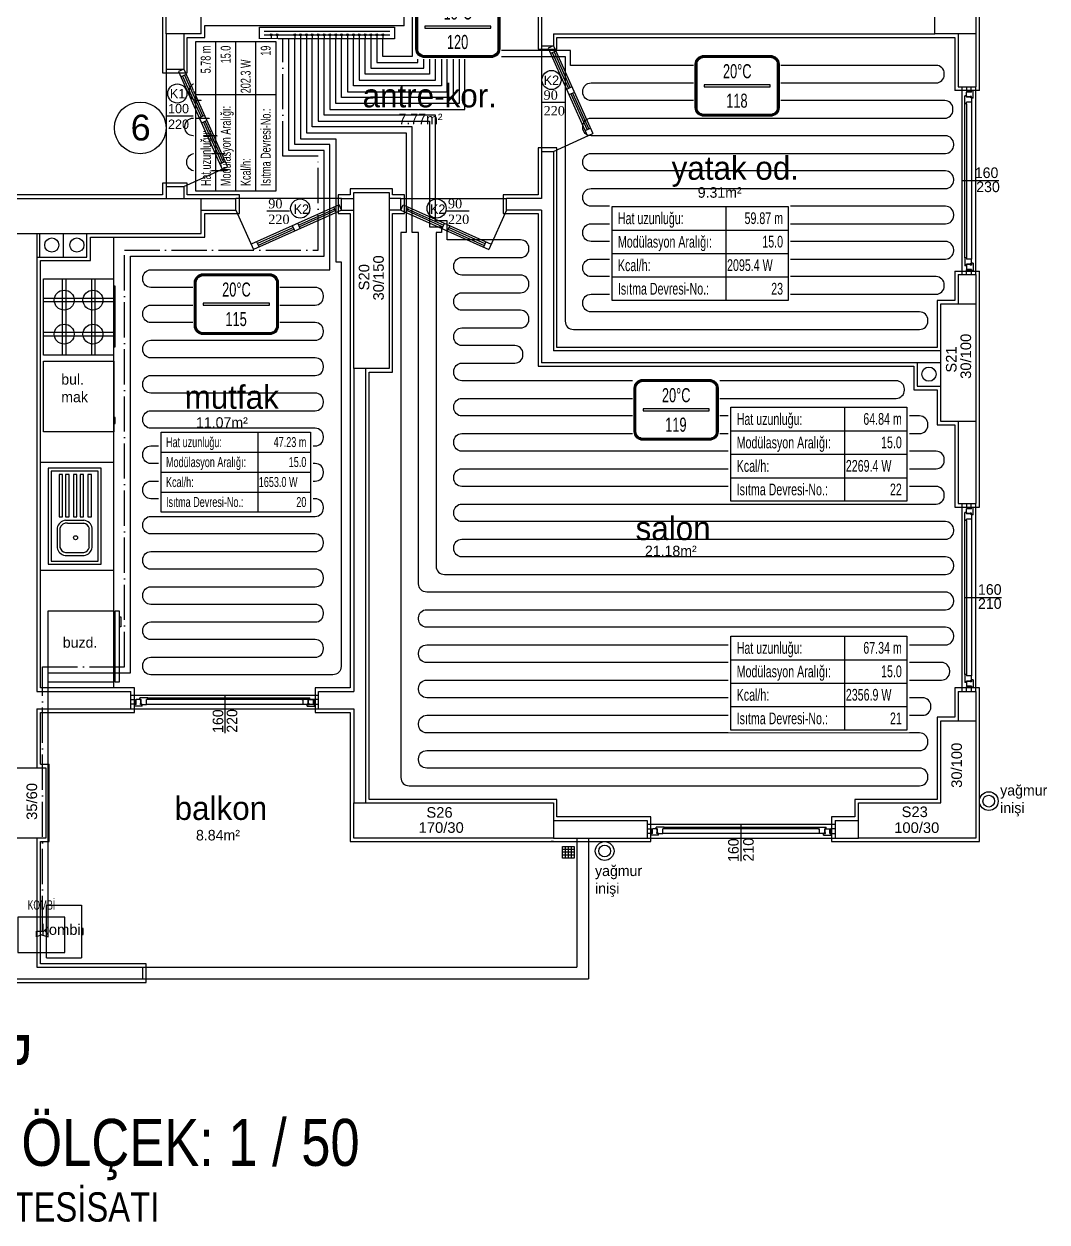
# Model space of a CAD drawing. Header units: centimetres. Extents: x 252602 to 265542, y -444050 to -441150.
# Drawn here: x 255598 to 256470, y -443878 to -442857 of the extents above; entities that cross this region are included whole.
import ezdxf
from ezdxf.enums import TextEntityAlignment as Align

# ---------------------------------------------------------------- set-up
doc = ezdxf.new("R2010")
doc.units = ezdxf.units.CM
doc.linetypes.add('ROTAS_ISITMA_DONUS', pattern=[40, 30, -5, 0, -5])
for name, color, linetype in [('ROTAS-ISITMA-CIHAZ', 2, 'Continuous'), ('ROTAS-ISITMA-DONUS-BORU', 30, 'ROTAS_ISITMA_DONUS'), ('ROTAS-ISITMA-ETIKET', 2, 'Continuous'), ('ROTAS-ISITMA-GIDIS-BORU', 10, 'Continuous'), ('ROTAS-ISITMA-KOLLEKTOR', 1, 'Continuous'), ('ROTAS-ISITMA-MAHAL-ETIKET', 2, 'Continuous'), ('ROTAS-MIMARI', 8, 'Continuous'), ('ROTAS-MIMARI-YAZI', 8, 'Continuous'), ('ROTAS-PAFTA-BASLIK', 7, 'Continuous')]:
    doc.layers.add(name, color=color, linetype=linetype)
doc.layers.add('ROTAS-ISITMA-PEX', color=1, linetype='Continuous', lineweight=30)
doc.styles.add('arial_1_18', font='arial.ttf', dxfattribs={"height": 0.2})
doc.styles.add('ROTAS-YAZI', font='arial.ttf')

# ---------------------------------------------------------------- blocks, each defined once
blk = doc.blocks.new('ROTAS-YI-MAHAL')
at = {"color": 2, "extrusion": (0, 0, -1)}
for points in [[(35.7, -18.4), (35.7, 18.4, 0.414214), (28.2, 25.9), (-28.2, 25.9, 0.414214), (-35.7, 18.4), (-35.7, -18.4, 0.414214), (-28.2, -25.9), (28.2, -25.9, 0.414214)], [(34.2, -18.4), (34.2, 18.4, 0.414214), (28.2, 24.4), (-28.2, 24.4, 0.414214), (-34.2, 18.4), (-34.2, -18.4, 0.414214), (-28.2, -24.4), (28.2, -24.4, 0.414214)]]:
    blk.add_lwpolyline(points, format="xyb", close=True, dxfattribs=at)
at = {"color": 4, "extrusion": (0, 0, -1)}
for points in [[(35.2, -18.4), (35.2, 18.4, 0.414214), (28.2, 25.4), (-28.2, 25.4, 0.414214), (-35.2, 18.4), (-35.2, -18.4, 0.414214), (-28.2, -25.4), (28.2, -25.4, 0.414214)], [(34.7, -18.4), (34.7, 18.4, 0.414214), (28.2, 24.9), (-28.2, 24.9, 0.414214), (-34.7, 18.4), (-34.7, -18.4, 0.414214), (-28.2, -24.9), (28.2, -24.9, 0.414214)]]:
    blk.add_lwpolyline(points, format="xyb", close=True, dxfattribs=at)
at = {"color": 2, "extrusion": (0, 0, -1)}
blk.add_lwpolyline([(28.2, -0.8), (-28.2, -0.8), (-28.2, 0.8), (28.2, 0.8)], close=True, dxfattribs=at)
at = {"color": 4, "style": 'ROTAS-YAZI', "width": 0.65}
blk.add_attdef('DERECE', (-12.1, 6.5), '', height=12, dxfattribs=at)
at = {"color": 2, "style": 'ROTAS-YAZI', "width": 0.65, "flags": 1}
for tag in ['ALAN', 'MAHAL']:
    blk.add_attdef(tag, (0, 0), '', height=5, dxfattribs=at)
at = {"color": 1, "style": 'ROTAS-YAZI', "width": 0.65}
blk.add_attdef('NO', (-9.3, -18.6), '', height=12, dxfattribs=at)
blk = doc.blocks.new('ROTAS-YI-ETIKET')
at = {"color": 2}
for p, q in [((96.9, 0), (96.9, -80)), ((0, -20), (150, -20)), ((0, -40), (150, -40)), ((0, -60), (150, -60))]:
    blk.add_line(p, q, dxfattribs=at)
at = {"color": 2, "extrusion": (0, 0, -1)}
blk.add_lwpolyline([(-150, 0), (-150, -80), (0, -80), (0, 0)], close=True, dxfattribs=at)
at = {"color": 2, "style": 'ROTAS-YAZI', "width": 0.65}
for s, p in [('Hat uzunluğu:', (5, -10)), ('Modülasyon Aralığı:', (5, -30)), ('Kcal/h:', (5, -50)), ('Isıtma Devresi-No.:', (5, -70))]:
    blk.add_text(s, height=10, dxfattribs=at).set_placement(p, align=Align.MIDDLE_LEFT)
at = {"color": 2, "style": 'ROTAS-YAZI', "width": 0.65, "flags": 1}
for tag in ['ALAN', 'NO', 'DERECE', 'BORU', 'MAHAL']:
    blk.add_attdef(tag, (0, 0), '', height=5, dxfattribs=at)
at = {"color": 2, "style": 'ROTAS-YAZI', "width": 0.65}
for tag, p in [('UZ', (145.7, -14.9)), ('AR', (145.7, -34.9)), ('NO1', (145.7, -75))]:
    blk.add_attdef(tag, text='', height=10, dxfattribs=at).set_placement(p, align=Align.RIGHT)
blk.add_attdef('YER', (98, -54.9), '', height=10, dxfattribs=at)

msp = doc.modelspace()

# ---------------------------------------------------------------- linework, layer by layer
at = {"layer": 'ROTAS-ISITMA-CIHAZ'}
msp.add_lwpolyline([(255593.2, -443648.2), (255633.2, -443648.2), (255633.2, -443618.2), (255593.2, -443618.2)], close=True, dxfattribs=at)
at = {"layer": 'ROTAS-ISITMA-DONUS-BORU'}
msp.add_lwpolyline([(255613.2, -443633.2), (255609, -443635), (255609, -443630), (255614, -443630), (255614, -443405), (255684, -443405), (255684, -443050), (255849, -443050), (255849, -442970), (255819, -442970), (255819, -442870)], dxfattribs=at)
at = {"layer": 'ROTAS-ISITMA-GIDIS-BORU'}
msp.add_lwpolyline([(255613.2, -443633.2), (255619, -443635), (255619, -443410), (255689, -443410), (255689, -443055), (255854, -443055), (255854, -442965), (255824, -442965), (255824, -442870)], dxfattribs=at)
at = {"layer": 'ROTAS-ISITMA-KOLLEKTOR'}
for p, q in [((255803, -442863.5), (255910, -442863.5)), ((255803, -442866.5), (255910, -442866.5)), ((255809, -442866.5), (255809, -442870)), ((255814, -442866.5), (255814, -442870)), ((255829, -442866.5), (255829, -442870)), ((255834, -442866.5), (255834, -442870)), ((255839, -442866.5), (255839, -442870)), ((255844, -442866.5), (255844, -442870)), ((255849, -442866.5), (255849, -442870)), ((255854, -442866.5), (255854, -442870)), ((255859, -442866.5), (255859, -442870)), ((255864, -442866.5), (255864, -442870)), ((255869, -442866.5), (255869, -442870)), ((255874, -442866.5), (255874, -442870)), ((255879, -442866.5), (255879, -442870)), ((255884, -442866.5), (255884, -442870)), ((255889, -442866.5), (255889, -442870)), ((255894, -442866.5), (255894, -442870)), ((255899, -442866.5), (255899, -442870)), ((255904, -442866.5), (255904, -442870))]:
    msp.add_line(p, q, dxfattribs=at)
msp.add_lwpolyline([(255799, -442860), (255914, -442860), (255914, -442870), (255799, -442870)], close=True, dxfattribs=at)
for centre in [(255809, -442866.5), (255814, -442866.5), (255829, -442866.5), (255834, -442866.5), (255839, -442866.5), (255844, -442866.5), (255849, -442866.5), (255854, -442866.5), (255859, -442866.5), (255864, -442866.5), (255869, -442866.5), (255874, -442866.5), (255879, -442866.5), (255884, -442866.5), (255889, -442866.5), (255894, -442866.5), (255899, -442866.5), (255904, -442866.5)]:
    msp.add_circle(centre, 0.8, dxfattribs=at)
at = {"layer": 'ROTAS-ISITMA-PEX'}
for points in [[(255944, -442600), (255944, -442900), (255889, -442900), (255889, -442870)], [(255894, -442870), (255894, -442895), (255939, -442895), (255939, -442595)], [(255954, -442610), (255954, -442910), (255879, -442910), (255879, -442870)], [(255884, -442870), (255884, -442905), (255949, -442905), (255949, -442605)], [(255899, -442870), (255899, -442890), (255934, -442890), (255934, -442700)], [(255929, -442705), (255929, -442885), (255904, -442885), (255904, -442870)], [(255964, -442835), (255964, -442920), (255869, -442920), (255869, -442870)], [(255874, -442870), (255874, -442915), (255959, -442915), (255959, -442830)]]:
    msp.add_lwpolyline(points, dxfattribs=at)
for points in [[(255834, -442870), (255834, -442955), (255864, -442955), (255864, -443060), (255868.5, -443060), (255868.5, -443066.7), (255868.5, -443404.7, -0.414214), (255861.5, -443411.7), (255706.5, -443411.7, -0.414214), (255699.5, -443404.7), (255699.5, -443403.7, -0.414214), (255706.5, -443396.7), (255846.5, -443396.7, 0.414214), (255853.5, -443389.7), (255853.5, -443388.7, 0.414214), (255846.5, -443381.7), (255706.5, -443381.7, -0.414214), (255699.5, -443374.7), (255699.5, -443373.7, -0.414214), (255706.5, -443366.7), (255846.5, -443366.7, 0.414214), (255853.5, -443359.7), (255853.5, -443358.7, 0.414214), (255846.5, -443351.7), (255706.5, -443351.7, -0.414214), (255699.5, -443344.7), (255699.5, -443343.7, -0.414214), (255706.5, -443336.7), (255846.5, -443336.7, 0.414214), (255853.5, -443329.7), (255853.5, -443328.7, 0.414214), (255846.5, -443321.7), (255706.5, -443321.7, -0.414214), (255699.5, -443314.7), (255699.5, -443313.7, -0.414214), (255706.5, -443306.7), (255846.5, -443306.7, 0.414214), (255853.5, -443299.7), (255853.5, -443298.7, 0.414214), (255846.5, -443291.7), (255706.5, -443291.7, -0.414214), (255699.5, -443284.7), (255699.5, -443283.7, -0.414214), (255706.5, -443276.7), (255846.5, -443276.7, 0.414214), (255853.5, -443269.7), (255853.5, -443268.7, 0.414214), (255846.5, -443261.7), (255706.5, -443261.7, -0.414214), (255699.5, -443254.7), (255699.5, -443253.7, -0.414214), (255706.5, -443246.7), (255846.5, -443246.7, 0.414214), (255853.5, -443239.7), (255853.5, -443238.7, 0.414214), (255846.5, -443231.7), (255706.5, -443231.7, -0.414214), (255699.5, -443224.7), (255699.5, -443223.7, -0.414214), (255706.5, -443216.7), (255846.5, -443216.7, 0.414214), (255853.5, -443209.7), (255853.5, -443208.7, 0.414214), (255846.5, -443201.7), (255706.5, -443201.7, -0.414214), (255699.5, -443194.7), (255699.5, -443193.7, -0.414214), (255706.5, -443186.7), (255846.5, -443186.7, 0.414214), (255853.5, -443179.7), (255853.5, -443178.7, 0.414214), (255846.5, -443171.7), (255706.5, -443171.7, -0.414214), (255699.5, -443164.7), (255699.5, -443163.7, -0.414214), (255706.5, -443156.7), (255846.5, -443156.7, 0.414214), (255853.5, -443149.7), (255853.5, -443148.7, 0.414214), (255846.5, -443141.7), (255706.5, -443141.7, -0.414214), (255699.5, -443134.7), (255699.5, -443133.7, -0.414214), (255706.5, -443126.7), (255846.5, -443126.7, 0.414214), (255853.5, -443119.7), (255853.5, -443118.7, 0.414214), (255846.5, -443111.7), (255706.5, -443111.7, -0.414214), (255699.5, -443104.7), (255699.5, -443103.7, -0.414214), (255706.5, -443096.7), (255846.5, -443096.7, 0.414214), (255853.5, -443089.7), (255853.5, -443088.7, 0.414214), (255846.5, -443081.7), (255706.5, -443081.7, -0.414214), (255699.5, -443074.7), (255699.5, -443073.7, -0.414214), (255706.5, -443066.7), (255853.5, -443066.7), (255859, -443066.7), (255859, -442960), (255829, -442960), (255829, -442870)], [(255814, -442870), (255814, -442890), (255804, -442890), (255804, -442900), (255809, -442900), (255809, -442907.5), (255809, -442975.5, -0.414214), (255802, -442982.5), (255744.1, -442982.5, -0.414214), (255737.1, -442975.5), (255737.1, -442974.5, -0.414214), (255744.1, -442967.5), (255787, -442967.5, 0.414214), (255794, -442960.5), (255794, -442959.5, 0.414214), (255787, -442952.5), (255742.5, -442952.5, -0.414214), (255735.5, -442945.5), (255735.5, -442944.5, -0.414214), (255742.5, -442937.5), (255787, -442937.5, 0.414214), (255794, -442930.5), (255794, -442929.5, 0.414214), (255787, -442922.5), (255746.1, -442922.5, -0.414214), (255739.1, -442915.5), (255739.1, -442914.5, -0.414214), (255746.1, -442907.5), (255794, -442907.5), (255799, -442907.5), (255799, -442885), (255809, -442885), (255809, -442870)], [(255839, -442870), (255839, -442950), (255924, -442950), (255924, -443035), (255919.5, -443035), (255919.5, -443041.2), (255919.5, -443499.2, 0.414214), (255926.5, -443506.2), (256361.5, -443506.2, 0.414214), (256368.5, -443499.2), (256368.5, -443498.2, 0.414214), (256361.5, -443491.2), (255941.5, -443491.2, -0.414214), (255934.5, -443484.2), (255934.5, -443483.2, -0.414214), (255941.5, -443476.2), (256361.5, -443476.2, 0.414214), (256368.5, -443469.2), (256368.5, -443468.2, 0.414214), (256361.5, -443461.2), (255941.5, -443461.2, -0.414214), (255934.5, -443454.2), (255934.5, -443453.2, -0.414214), (255941.5, -443446.2), (256364.1, -443446.2, 0.414214), (256371.1, -443439.2), (256371.1, -443438.2, 0.414214), (256364.1, -443431.2), (255941.5, -443431.2, -0.414214), (255934.5, -443424.2), (255934.5, -443423.2, -0.414214), (255941.5, -443416.2), (256380.1, -443416.2, 0.414214), (256387.1, -443409.2), (256387.1, -443408.2, 0.414214), (256380.1, -443401.2), (255941.5, -443401.2, -0.414214), (255934.5, -443394.2), (255934.5, -443393.2, -0.414214), (255941.5, -443386.2), (256383.5, -443386.2, 0.414214), (256390.5, -443379.2), (256390.5, -443378.2, 0.414214), (256383.5, -443371.2), (255941.5, -443371.2, -0.414214), (255934.5, -443364.2), (255934.5, -443363.2, -0.414214), (255941.5, -443356.2), (256383.5, -443356.2, 0.414214), (256390.5, -443349.2), (256390.5, -443348.2, 0.414214), (256383.5, -443341.2), (255941.5, -443341.2, -0.414214), (255934.5, -443334.2), (255934.5, -443041.2), (255934.5, -443035), (255929, -443035), (255929, -442945), (255844, -442945), (255844, -442870)], [(255849, -442870), (255849, -442940), (255944, -442940), (255944, -443030), (255954, -443030), (255954, -443035), (255949.5, -443035), (255949.5, -443041.2), (255949.5, -443319.2, 0.414214), (255956.5, -443326.2), (256383.5, -443326.2, 0.414214), (256390.5, -443319.2), (256390.5, -443318.2, 0.414214), (256383.5, -443311.2), (255971.5, -443311.2, -0.414214), (255964.5, -443304.2), (255964.5, -443303.2, -0.414214), (255971.5, -443296.2), (256383.5, -443296.2, 0.414214), (256390.5, -443289.2), (256390.5, -443288.2, 0.414214), (256383.5, -443281.2), (255971.5, -443281.2, -0.414214), (255964.5, -443274.2), (255964.5, -443273.2, -0.414214), (255971.5, -443266.2), (256375.5, -443266.2, 0.414214), (256382.5, -443259.2), (256382.5, -443258.2, 0.414214), (256375.5, -443251.2), (255971.5, -443251.2, -0.414214), (255964.5, -443244.2), (255964.5, -443243.2, -0.414214), (255971.5, -443236.2), (256375.5, -443236.2, 0.414214), (256382.5, -443229.2), (256382.5, -443228.2, 0.414214), (256375.5, -443221.2), (255971.5, -443221.2, -0.414214), (255964.5, -443214.2), (255964.5, -443213.2, -0.414214), (255971.5, -443206.2), (256361.5, -443206.2, 0.414214), (256368.5, -443199.2), (256368.5, -443198.2, 0.414214), (256361.5, -443191.2), (255971.5, -443191.2, -0.414214), (255964.5, -443184.2), (255964.5, -443183.2, -0.414214), (255971.5, -443176.2), (256341.5, -443176.2, 0.414214), (256348.5, -443169.2), (256348.5, -443168.2, 0.414214), (256341.5, -443161.2), (255971.5, -443161.2, -0.414214), (255964.5, -443154.2), (255964.5, -443153.2, -0.414214), (255971.5, -443146.2), (256016.5, -443146.2, 0.414214), (256023.5, -443139.2), (256023.5, -443138.2, 0.414214), (256016.5, -443131.2), (255971.5, -443131.2, -0.414214), (255964.5, -443124.2), (255964.5, -443123.2, -0.414214), (255971.5, -443116.2), (256021.5, -443116.2, 0.414214), (256028.5, -443109.2), (256028.5, -443108.2, 0.414214), (256021.5, -443101.2), (255971.5, -443101.2, -0.414214), (255964.5, -443094.2), (255964.5, -443093.2, -0.414214), (255971.5, -443086.2), (256021.5, -443086.2, 0.414214), (256028.5, -443079.2), (256028.5, -443078.2, 0.414214), (256021.5, -443071.2), (255971.5, -443071.2, -0.414214), (255964.5, -443064.2), (255964.5, -443063.2, -0.414214), (255971.5, -443056.2), (256021.5, -443056.2, 0.414214), (256028.5, -443049.2), (256028.5, -443048.2, 0.414214), (256021.5, -443041.2), (255964.5, -443041.2), (255959, -443041.2), (255959, -443025), (255949, -443025), (255949, -442935), (255854, -442935), (255854, -442870)], [(255859, -442870), (255859, -442930), (255974, -442930), (255974, -442885), (256059.5, -442885), (256059.5, -442892.5), (256059.5, -443110.5, 0.414214), (256066.5, -443117.5), (256361.5, -443117.5, 0.414214), (256368.5, -443110.5), (256368.5, -443109.5, 0.414214), (256361.5, -443102.5), (256081.5, -443102.5, -0.414214), (256074.5, -443095.5), (256074.5, -443094.5, -0.414214), (256081.5, -443087.5), (256375.5, -443087.5, 0.414214), (256382.5, -443080.5), (256382.5, -443079.5, 0.414214), (256375.5, -443072.5), (256081.5, -443072.5, -0.414214), (256074.5, -443065.5), (256074.5, -443064.5, -0.414214), (256081.5, -443057.5), (256383.5, -443057.5, 0.414214), (256390.5, -443050.5), (256390.5, -443049.5, 0.414214), (256383.5, -443042.5), (256081.5, -443042.5, -0.414214), (256074.5, -443035.5), (256074.5, -443034.5, -0.414214), (256081.5, -443027.5), (256383.5, -443027.5, 0.414214), (256390.5, -443020.5), (256390.5, -443019.5, 0.414214), (256383.5, -443012.5), (256081.5, -443012.5, -0.414214), (256074.5, -443005.5), (256074.5, -443004.5, -0.414214), (256081.5, -442997.5), (256383.5, -442997.5, 0.414214), (256390.5, -442990.5), (256390.5, -442989.5, 0.414214), (256383.5, -442982.5), (256081.5, -442982.5, -0.414214), (256074.5, -442975.5), (256074.5, -442974.5, -0.414214), (256081.5, -442967.5), (256383.5, -442967.5, 0.414214), (256390.5, -442960.5), (256390.5, -442959.5, 0.414214), (256383.5, -442952.5), (256081.5, -442952.5, -0.414214), (256074.5, -442945.5), (256074.5, -442944.5, -0.414214), (256081.5, -442937.5), (256382.9, -442937.5, 0.414214), (256389.9, -442930.5), (256389.9, -442929.5, 0.414214), (256382.9, -442922.5), (256081.5, -442922.5, -0.414214), (256074.5, -442915.5), (256074.5, -442914.5, -0.414214), (256081.5, -442907.5), (256375.5, -442907.5, 0.414214), (256382.5, -442900.5), (256382.5, -442899.5, 0.414214), (256375.5, -442892.5), (256074.5, -442892.5), (256064, -442892.5), (256064, -442880), (255969, -442880), (255969, -442925), (255864, -442925), (255864, -442870)]]:
    msp.add_lwpolyline(points, format="xyb", dxfattribs=at)
at = {"layer": 'ROTAS-MIMARI', "ltscale": 0.03}
for p, q in [((255716.4, -442790.8), (255716.4, -442865.8)), ((256412.4, -442865.8), (256412.4, -442805.8)), ((255922.4, -442858.8), (255922.4, -442832.8)), ((256039.4, -442845.8), (256039.4, -442875.8)), ((255752.4, -442858.7), (255922.4, -442858.7)), ((255752.4, -442868.8), (255752.4, -442858.7)), ((256036.4, -442850.8), (256036.4, -442865.8)), ((255716.4, -442865.8), (255716.4, -442898.8)), ((255719.4, -442865.8), (255719.4, -442895.8)), ((255734.4, -442865.8), (255734.4, -442895.8)), ((255737.4, -442898.8), (255737.4, -442868.8)), ((255737.4, -442868.8), (255752.4, -442868.8)), ((256036.4, -442865.8), (256036.4, -442878.8)), ((256049.4, -442865.8), (256049.4, -442875.8)), ((256049.4, -442865.8), (256374.4, -442865.8)), ((256052.4, -442878.8), (256052.4, -442868.8)), ((256052.4, -442868.8), (256099.4, -442868.8)), ((256099.4, -442868.8), (256374.4, -442868.8)), ((256374.4, -442868.8), (256391.4, -442868.8)), ((256391.4, -442868.8), (256391.4, -442913.8)), ((256394.4, -442865.8), (256394.4, -442910.8)), ((256409.4, -442865.8), (256409.4, -442910.8)), ((256412.4, -442913.8), (256412.4, -442865.8)), ((256036.4, -442878.8), (256052.4, -442878.8)), ((256039.4, -442875.8), (256049.4, -442875.8)), ((256039.4, -442875.8), (256039.4, -442965.8)), ((256049.4, -442875.8), (256044.9, -442877.8)), ((256044.9, -442877.8), (256078.5, -442952.7)), ((256049.4, -442875.8), (256083.1, -442950.6)), ((256051.5, -442880.3), (256046.9, -442882.4)), ((256048.5, -442881.6), (256062.3, -442912.2)), ((256050, -442881), (256063.7, -442911.6)), ((255716.4, -442898.8), (255737.4, -442898.8)), ((255719.4, -442895.8), (255734.4, -442895.8)), ((255719.4, -442895.8), (255719.4, -442995.8)), ((255734.4, -442895.8), (255729.9, -442897.8)), ((255729.9, -442897.8), (255767.2, -442981)), ((255734.4, -442895.8), (255771.8, -442979)), ((255736.5, -442900.3), (255731.9, -442902.4)), ((255733.5, -442901.6), (255749.2, -442936.4)), ((255735, -442901), (255750.6, -442935.8)), ((256065.2, -442910.9), (256060.7, -442913)), ((256067.3, -442915.5), (256062.7, -442917.5)), ((256064.3, -442916.8), (256078.1, -442947.4)), ((256065.8, -442916.2), (256079.5, -442946.8)), ((256412.4, -442913.8), (256391.4, -442913.8)), ((256394.4, -442910.8), (256409.4, -442910.8)), ((256397.6, -443070.8), (256397.6, -442910.8)), ((256400, -442925.2), (256400, -442918.4)), ((256401.4, -442918.4), (256400, -442918.4)), ((256401.4, -442910.8), (256401.4, -442914.8)), ((256401.4, -442914.8), (256405.4, -442914.8)), ((256405.6, -442915.3), (256401.4, -442915.3)), ((256401.4, -442919.3), (256401.4, -442915.3)), ((256401.4, -442918.4), (256401.4, -442919.6)), ((256404.6, -442919.3), (256401.4, -442919.3)), ((256404.6, -442919.6), (256401.4, -442919.6)), ((256405.6, -442919), (256404.6, -442919)), ((256404.6, -442919.3), (256404.6, -442919)), ((256404.6, -442919.9), (256404.6, -442919.6)), ((256405.1, -442919.9), (256404.6, -442919.9)), ((256405.6, -442919.6), (256405.1, -442919.6)), ((256405.1, -442919.9), (256405.1, -442919.6)), ((256405.4, -442914.8), (256405.4, -442910.8)), ((256405.6, -442915.3), (256405.6, -442914.1)), ((256407, -442914.1), (256405.6, -442914.1)), ((256405.6, -442920.5), (256405.6, -442919)), ((256405.6, -442919.6), (256405.6, -442924)), ((256407, -442920.5), (256407, -442914.1)), ((256409.4, -443070.8), (256409.4, -442910.8)), ((256058.9, -442924.2), (256039.6, -442924.2)), ((256400, -443056.4), (256400, -442925.2)), ((256401.4, -442925.2), (256400, -442925.2)), ((256401.4, -442925.2), (256401.4, -442924)), ((256405.6, -442924), (256401.4, -442924)), ((256401.4, -442925.2), (256401.4, -443056.4)), ((256407, -442920.5), (256405.6, -442920.5)), ((256405.6, -442924), (256405.6, -443057.6)), ((255742.5, -442935.7), (255719.4, -442935.7)), ((255752.1, -442935.1), (255747.5, -442937.1)), ((255754.1, -442939.6), (255749.6, -442941.7)), ((255752.6, -442940.3), (255768.3, -442975.1)), ((255751.2, -442941), (255766.8, -442975.7)), ((256049.4, -442965.8), (256083.1, -442950.6)), ((256076.4, -442948.1), (256081, -442946.1)), ((256052.4, -442962.8), (256036.4, -442962.8)), ((256036.4, -442962.8), (256036.4, -443002.8)), ((256039.4, -442965.8), (256039.4, -443005.8)), ((256039.4, -442965.8), (256049.4, -442965.8)), ((256049.4, -442965.8), (256049.4, -443135.8)), ((256052.4, -443132.8), (256052.4, -442962.8)), ((255734.4, -442995.8), (255771.8, -442979)), ((255765.2, -442976.5), (255769.7, -442974.4)), ((256429, -442990.8), (256397.6, -442990.8)), ((255737.4, -442992.8), (255716.4, -442992.8)), ((255716.4, -442992.8), (255716.4, -443002.8)), ((255719.4, -442995.8), (255734.4, -442995.8)), ((255719.4, -442995.8), (255719.4, -443005.8)), ((255734.4, -442995.8), (255734.4, -443005.8)), ((255737.4, -443002.8), (255737.4, -442992.8)), ((255912.4, -442997.8), (255876.4, -442997.8)), ((255876.4, -442997.8), (255876.4, -443002.8)), ((255912.4, -443002.8), (255912.4, -442997.8)), ((255716.4, -443002.8), (255482.4, -443002.8)), ((255749.4, -443002.8), (255737.4, -443002.8)), ((255781.9, -443002.8), (255749.4, -443002.8)), ((255749.4, -443005.8), (255778.9, -443005.8)), ((255778.9, -443015.8), (255778.9, -443005.8)), ((255868.9, -443005.8), (255778.9, -443005.8)), ((255781.9, -443018.8), (255781.9, -443002.8)), ((255866.9, -443011.2), (255792, -443044.9)), ((255876.4, -443002.8), (255865.9, -443002.8)), ((255865.9, -443002.8), (255865.9, -443018.8)), ((255868.9, -443015.8), (255866.9, -443011.2)), ((255868.9, -443005.8), (255879.4, -443005.8)), ((255868.9, -443015.8), (255868.9, -443005.8)), ((255919.5, -443005.8), (255909.4, -443005.8)), ((255922.5, -443002.8), (255912.4, -443002.8)), ((255919.5, -443015.8), (255919.5, -443005.8)), ((255919.5, -443005.8), (256009.5, -443005.8)), ((255919.5, -443015.8), (255921.5, -443011.2)), ((255921.5, -443011.2), (255996.4, -443044.9)), ((255922.5, -443018.8), (255922.5, -443002.8)), ((256036.4, -443002.8), (256006.5, -443002.8)), ((256006.5, -443002.8), (256006.5, -443018.8)), ((256039.4, -443005.8), (256009.5, -443005.8)), ((256009.5, -443015.8), (256009.5, -443005.8)), ((255749.4, -443015.8), (255778.9, -443015.8)), ((255752.4, -443038.8), (255752.4, -443018.8)), ((255752.4, -443018.8), (255781.9, -443018.8)), ((255778.9, -443015.8), (255794, -443049.4)), ((255868.9, -443015.8), (255794, -443049.4)), ((255824.6, -443016.8), (255805.3, -443016.8)), ((255863, -443014.9), (255832.4, -443028.6)), ((255863.7, -443016.3), (255833.1, -443030.1)), ((255864.4, -443017.8), (255862.3, -443013.3)), ((255865.9, -443018.8), (255876.4, -443018.8)), ((255868.9, -443015.8), (255879.4, -443015.8)), ((255876.4, -443018.8), (255876.4, -443150.8)), ((255919.5, -443015.8), (255909.4, -443015.8)), ((255912.4, -443153.8), (255912.4, -443018.8)), ((255912.4, -443018.8), (255922.5, -443018.8)), ((255919.5, -443015.8), (255994.4, -443049.4)), ((255924, -443017.8), (255926.1, -443013.3)), ((255924.7, -443016.3), (255955.3, -443030.1)), ((255925.4, -443014.9), (255956, -443028.6)), ((255977.7, -443016.8), (255958.3, -443016.8)), ((256009.5, -443015.8), (255994.4, -443049.4)), ((256006.5, -443018.8), (256036.4, -443018.8)), ((256039.4, -443015.8), (256009.5, -443015.8)), ((256036.4, -443018.8), (256036.4, -443148.8)), ((256039.4, -443015.8), (256039.4, -443145.8)), ((255827.9, -443030.7), (255797.3, -443044.4)), ((255828.5, -443032.1), (255797.9, -443045.9)), ((255829.2, -443033.6), (255827.1, -443029.1)), ((255833.8, -443031.6), (255831.7, -443027)), ((255954.6, -443031.6), (255956.7, -443027)), ((255959.2, -443033.6), (255961.3, -443029.1)), ((255959.9, -443032.1), (255990.5, -443045.9)), ((255960.5, -443030.7), (255991.1, -443044.4)), ((255609.4, -443035.8), (255609.4, -443425.8)), ((255609.4, -443035.8), (255651.9, -443035.8)), ((255611.9, -443055.8), (255611.9, -443035.8)), ((255631.9, -443055.8), (255631.9, -443035.8)), ((255651.9, -443055.8), (255651.9, -443035.8)), ((255651.9, -443055.8), (255651.9, -443035.8)), ((255651.9, -443055.8), (255651.9, -443035.8)), ((255651.9, -443055.8), (255651.9, -443035.8)), ((255651.9, -443055.8), (255651.9, -443035.8)), ((255654.9, -443058.8), (255654.9, -443038.8)), ((255654.9, -443038.8), (255752.4, -443038.8)), ((255674.9, -443422.8), (255674.9, -443038.8)), ((255796.5, -443042.8), (255798.6, -443047.4)), ((255991.9, -443042.8), (255989.8, -443047.4)), ((255609.4, -443055.8), (255651.9, -443055.8)), ((255612.4, -443058.8), (255654.9, -443058.8)), ((255612.4, -443422.8), (255612.4, -443058.8)), ((256401.4, -443056.4), (256400, -443056.4)), ((256400, -443056.4), (256400, -443063.2)), ((256401.4, -443056.4), (256401.4, -443057.6)), ((256405.6, -443057.6), (256401.4, -443057.6)), ((256401.4, -443063.2), (256401.4, -443062)), ((256404.6, -443062), (256401.4, -443062)), ((256401.4, -443062.3), (256401.4, -443066.3)), ((256404.6, -443062.3), (256401.4, -443062.3)), ((256405.1, -443061.7), (256404.6, -443061.7)), ((256404.6, -443061.7), (256404.6, -443062)), ((256404.6, -443062.3), (256404.6, -443062.6)), ((256405.6, -443062.6), (256404.6, -443062.6)), ((256405.1, -443061.7), (256405.1, -443062)), ((256405.6, -443062), (256405.1, -443062)), ((256405.6, -443062), (256405.6, -443057.6)), ((256407, -443061.1), (256405.6, -443061.1)), ((256405.6, -443061.1), (256405.6, -443062.6)), ((256407, -443061.1), (256407, -443067.5)), ((256391.4, -443067.8), (256391.4, -443092.8)), ((256391.4, -443067.8), (256412.4, -443067.8)), ((256394.4, -443070.8), (256394.4, -443095.8)), ((256394.4, -443070.8), (256409.4, -443070.8)), ((256401.4, -443063.2), (256400, -443063.2)), ((256405.6, -443066.3), (256401.4, -443066.3)), ((256401.4, -443070.8), (256401.4, -443066.8)), ((256401.4, -443066.8), (256405.4, -443066.8)), ((256405.4, -443066.8), (256405.4, -443070.8)), ((256405.6, -443066.3), (256405.6, -443067.5)), ((256407, -443067.5), (256405.6, -443067.5)), ((256409.4, -443070.8), (256409.4, -443095.8)), ((256412.4, -443095.8), (256412.4, -443067.8)), ((255614.9, -443139.5), (255614.9, -443074.5)), ((255614.9, -443074.5), (255674.9, -443074.5)), ((255631, -443074.5), (255631, -443139.5)), ((255634, -443074.5), (255634, -443139.5)), ((255655.8, -443074.5), (255655.8, -443139.5)), ((255658.8, -443074.5), (255658.8, -443139.5)), ((255674.9, -443139.5), (255674.9, -443074.5)), ((255676.1, -443080.6), (255674.9, -443080.6)), ((255676.1, -443122.4), (255676.1, -443080.6)), ((255674.9, -443091), (255614.9, -443091)), ((256391.4, -443092.8), (256376.4, -443092.8)), ((256376.4, -443092.8), (256376.4, -443132.8)), ((255674.9, -443094), (255614.9, -443094)), ((256412.4, -443145.8), (256412.4, -443095.8)), ((255674.9, -443120.1), (255614.9, -443120.1)), ((255674.9, -443123.1), (255614.9, -443123.1)), ((255676.1, -443132.4), (255676.1, -443122.4)), ((255674.9, -443132.4), (255676.1, -443132.4)), ((256376.4, -443132.8), (256052.4, -443132.8)), ((255674.9, -443139.5), (255614.9, -443139.5)), ((255614.9, -443144.6), (255674.9, -443144.6)), ((255614.9, -443204.6), (255614.9, -443144.6)), ((255674.9, -443144.6), (255674.9, -443204.6)), ((256379.4, -443135.8), (256049.4, -443135.8)), ((255876.4, -443150.8), (255876.4, -443422.8)), ((255879.4, -443150.8), (255879.4, -443425.8)), ((255889.4, -443150.8), (255889.4, -443520.8)), ((255892.4, -443517.8), (255892.4, -443153.8)), ((255892.4, -443153.8), (255912.4, -443153.8)), ((256036.4, -443148.8), (256356.4, -443148.8)), ((256379.4, -443145.8), (256039.4, -443145.8)), ((256356.4, -443148.8), (256356.4, -443168.8)), ((256359.4, -443145.8), (256359.4, -443165.8)), ((256359.4, -443145.8), (256359.4, -443165.8)), ((256359.4, -443145.8), (256359.4, -443165.8)), ((256412.4, -443268.8), (256412.4, -443145.8)), ((256356.4, -443168.8), (256376.4, -443168.8)), ((256359.4, -443165.8), (256379.4, -443165.8)), ((256376.4, -443168.8), (256376.4, -443198.8)), ((255676.1, -443192.5), (255674.9, -443192.5)), ((255676.1, -443197.5), (255676.1, -443192.5)), ((255674.9, -443204.6), (255614.9, -443204.6)), ((255674.9, -443197.5), (255676.1, -443197.5)), ((256376.4, -443198.8), (256391.4, -443198.8)), ((256391.4, -443198.8), (256391.4, -443268.8)), ((256394.4, -443195.8), (256394.4, -443265.8)), ((256409.4, -443195.8), (256409.4, -443265.8)), ((255674.9, -443230.7), (255612.4, -443230.7)), ((255619, -443235.7), (255619, -443317.5)), ((255664, -443235.7), (255619, -443235.7)), ((255664, -443317.5), (255664, -443235.7)), ((255621.5, -443238.2), (255621.5, -443315)), ((255661.5, -443238.2), (255621.5, -443238.2)), ((255628.2, -443241), (255628.2, -443277)), ((255631.2, -443241), (255628.2, -443241)), ((255631.2, -443277), (255631.2, -443241)), ((255633.7, -443241), (255633.7, -443277)), ((255636.7, -443241), (255633.7, -443241)), ((255636.7, -443277), (255636.7, -443241)), ((255640.5, -443241), (255640.5, -443277)), ((255643.5, -443241), (255640.5, -443241)), ((255643.5, -443277), (255643.5, -443241)), ((255646.1, -443241), (255646.1, -443277)), ((255649.1, -443241), (255646.1, -443241)), ((255649.1, -443277), (255649.1, -443241)), ((255652.8, -443241), (255652.8, -443277)), ((255655.8, -443241), (255652.8, -443241)), ((255655.8, -443277), (255655.8, -443241)), ((255661.5, -443315), (255661.5, -443238.2)), ((256394.4, -443265.8), (256409.4, -443265.8)), ((256397.6, -443425.8), (256397.6, -443265.8)), ((256401.4, -443265.8), (256401.4, -443269.8)), ((256405.4, -443269.8), (256405.4, -443265.8)), ((256409.4, -443425.8), (256409.4, -443265.8)), ((255628.2, -443277), (255631.2, -443277)), ((255633.7, -443277), (255636.7, -443277)), ((255640.5, -443277), (255643.5, -443277)), ((255646.1, -443277), (255649.1, -443277)), ((255652.8, -443277), (255655.8, -443277)), ((256391.4, -443268.8), (256412.4, -443268.8)), ((256400, -443280.2), (256400, -443273.4)), ((256401.4, -443273.4), (256400, -443273.4)), ((256401.4, -443269.8), (256405.4, -443269.8)), ((256405.6, -443270.3), (256401.4, -443270.3)), ((256401.4, -443274.3), (256401.4, -443270.3)), ((256401.4, -443273.4), (256401.4, -443274.6)), ((256404.6, -443274.3), (256401.4, -443274.3)), ((256404.6, -443274.6), (256401.4, -443274.6)), ((256405.6, -443274), (256404.6, -443274)), ((256404.6, -443274.3), (256404.6, -443274)), ((256404.6, -443274.9), (256404.6, -443274.6)), ((256405.1, -443274.9), (256404.6, -443274.9)), ((256405.6, -443274.6), (256405.1, -443274.6)), ((256405.1, -443274.9), (256405.1, -443274.6)), ((256405.6, -443270.3), (256405.6, -443269.1)), ((256407, -443269.1), (256405.6, -443269.1)), ((256405.6, -443275.5), (256405.6, -443274)), ((256405.6, -443274.6), (256405.6, -443279)), ((256407, -443275.5), (256405.6, -443275.5)), ((256407, -443275.5), (256407, -443269.1)), ((255626.5, -443286.6), (255626.5, -443303.4)), ((255629, -443286.9), (255629, -443303.1)), ((255633.8, -443280), (255649.2, -443280)), ((255635.5, -443282.5), (255649.2, -443282.5)), ((255654, -443302.9), (255654, -443287.1)), ((255656.5, -443303.2), (255656.5, -443286.8)), ((256400, -443411.4), (256400, -443280.2)), ((256401.4, -443280.2), (256400, -443280.2)), ((256401.4, -443280.2), (256401.4, -443279)), ((256405.6, -443279), (256401.4, -443279)), ((256401.4, -443280.2), (256401.4, -443411.4)), ((256405.6, -443279), (256405.6, -443412.6)), ((255633.6, -443307.5), (255649.4, -443307.5)), ((255619, -443317.5), (255664, -443317.5)), ((255621.5, -443315), (255661.5, -443315)), ((255633.4, -443310), (255649.6, -443310)), ((255612.4, -443322.5), (255674.9, -443322.5)), ((256399.8, -443345.8), (256431.2, -443345.8)), ((255674.9, -443357.6), (255618.7, -443357.6)), ((255618.7, -443357.6), (255618.7, -443417.6)), ((255674.9, -443417.6), (255674.9, -443357.6)), ((255675.8, -443357.6), (255675.8, -443417.6)), ((255679.7, -443357.6), (255675.8, -443357.6)), ((255679.7, -443417.6), (255679.7, -443357.6)), ((255674.9, -443362.6), (255675.8, -443362.6)), ((255679.7, -443362.3), (255680.8, -443362.3)), ((255679.7, -443370.7), (255679.7, -443362.3)), ((255680.8, -443362.3), (255680.8, -443370.7)), ((255680.8, -443370.7), (255679.7, -443370.7)), ((255618.7, -443417.6), (255674.9, -443417.6)), ((255674.9, -443412.6), (255675.8, -443412.6)), ((255675.8, -443417.6), (255679.7, -443417.6)), ((256401.4, -443411.4), (256400, -443411.4)), ((256400, -443411.4), (256400, -443418.2)), ((256401.4, -443418.2), (256400, -443418.2)), ((256401.4, -443411.4), (256401.4, -443412.6)), ((256405.6, -443412.6), (256401.4, -443412.6)), ((256401.4, -443418.2), (256401.4, -443417)), ((256404.6, -443417), (256401.4, -443417)), ((256401.4, -443417.3), (256401.4, -443421.3)), ((256404.6, -443417.3), (256401.4, -443417.3)), ((256405.1, -443416.7), (256404.6, -443416.7)), ((256404.6, -443416.7), (256404.6, -443417)), ((256404.6, -443417.3), (256404.6, -443417.6)), ((256405.6, -443417.6), (256404.6, -443417.6)), ((256405.1, -443416.7), (256405.1, -443417)), ((256405.6, -443417), (256405.1, -443417)), ((256405.6, -443417), (256405.6, -443412.6)), ((256407, -443416.1), (256405.6, -443416.1)), ((256405.6, -443416.1), (256405.6, -443417.6)), ((256407, -443416.1), (256407, -443422.5)), ((255609.4, -443425.8), (255689.4, -443425.8)), ((255692.4, -443422.8), (255612.4, -443422.8)), ((255689.4, -443440.8), (255689.4, -443425.8)), ((255689.4, -443429), (255849.4, -443429)), ((255692.4, -443443.8), (255692.4, -443422.8)), ((255769.4, -443429), (255769.4, -443461.3)), ((255876.4, -443422.8), (255846.4, -443422.8)), ((255846.4, -443422.8), (255846.4, -443443.8)), ((255849.4, -443440.8), (255849.4, -443425.8)), ((255849.4, -443425.8), (255879.4, -443425.8)), ((256412.4, -443422.8), (256391.4, -443422.8)), ((256391.4, -443422.8), (256391.4, -443447.7)), ((256394.4, -443425.8), (256394.4, -443450.7)), ((256394.4, -443425.8), (256409.4, -443425.8)), ((256405.6, -443421.3), (256401.4, -443421.3)), ((256401.4, -443425.8), (256401.4, -443421.8)), ((256401.4, -443421.8), (256405.4, -443421.8)), ((256405.4, -443421.8), (256405.4, -443425.8)), ((256405.6, -443421.3), (256405.6, -443422.5)), ((256407, -443422.5), (256405.6, -443422.5)), ((256409.4, -443425.8), (256409.4, -443450.7)), ((256412.4, -443450.7), (256412.4, -443422.8)), ((255689.4, -443432.8), (255693.4, -443432.8)), ((255693.4, -443436.8), (255689.4, -443436.8)), ((255692.7, -443438.4), (255692.7, -443437)), ((255693.9, -443437), (255692.7, -443437)), ((255699.1, -443438.4), (255692.7, -443438.4)), ((255693.4, -443432.8), (255693.4, -443436.8)), ((255697.9, -443432.8), (255693.9, -443432.8)), ((255693.9, -443437), (255693.9, -443432.8)), ((255697, -443432.8), (255697, -443431.4)), ((255703.8, -443431.4), (255697, -443431.4)), ((255697, -443432.8), (255698.2, -443432.8)), ((255697.9, -443436), (255697.6, -443436)), ((255697.6, -443437), (255697.6, -443436)), ((255699.1, -443437), (255697.6, -443437)), ((255697.9, -443436), (255697.9, -443432.8)), ((255698.2, -443436), (255698.2, -443432.8)), ((255698.5, -443436), (255698.2, -443436)), ((255698.5, -443436.5), (255698.2, -443436.5)), ((255698.2, -443437), (255698.2, -443436.5)), ((255698.2, -443437), (255702.6, -443437)), ((255698.5, -443436.5), (255698.5, -443436)), ((255699.1, -443438.4), (255699.1, -443437)), ((255702.6, -443437), (255702.6, -443432.8)), ((255703.8, -443432.8), (255702.6, -443432.8)), ((255846.1, -443437), (255702.6, -443437)), ((255703.8, -443431.4), (255841.8, -443431.4)), ((255703.8, -443432.8), (255703.8, -443431.4)), ((255844.9, -443432.8), (255703.8, -443432.8)), ((255835, -443432.8), (255835, -443431.4)), ((255835, -443431.4), (255841.8, -443431.4)), ((255835, -443432.8), (255836.2, -443432.8)), ((255836.2, -443437), (255836.2, -443432.8)), ((255840.6, -443437), (255836.2, -443437)), ((255839.7, -443438.4), (255839.7, -443437)), ((255839.7, -443437), (255841.2, -443437)), ((255839.7, -443438.4), (255846.1, -443438.4)), ((255840.3, -443436.5), (255840.3, -443436)), ((255840.3, -443436), (255840.6, -443436)), ((255840.3, -443436.5), (255840.6, -443436.5)), ((255841.8, -443432.8), (255840.6, -443432.8)), ((255840.6, -443436), (255840.6, -443432.8)), ((255840.6, -443437), (255840.6, -443436.5)), ((255840.9, -443432.8), (255844.9, -443432.8)), ((255840.9, -443436), (255840.9, -443432.8)), ((255840.9, -443436), (255841.2, -443436)), ((255841.2, -443437), (255841.2, -443436)), ((255841.8, -443432.8), (255841.8, -443431.4)), ((255844.9, -443437), (255844.9, -443432.8)), ((255844.9, -443437), (255846.1, -443437)), ((255849.4, -443432.8), (255845.4, -443432.8)), ((255845.4, -443432.8), (255845.4, -443436.8)), ((255845.4, -443436.8), (255849.4, -443436.8)), ((255846.1, -443438.4), (255846.1, -443437)), ((255609.4, -443440.8), (255609.4, -443490.8)), ((255609.4, -443440.8), (255689.4, -443440.8)), ((255612.4, -443487.8), (255612.4, -443443.8)), ((255612.4, -443443.8), (255692.4, -443443.8)), ((255689.4, -443440.8), (255849.4, -443440.8)), ((255846.4, -443443.8), (255876.4, -443443.8)), ((255849.4, -443440.8), (255879.4, -443440.8)), ((255876.4, -443443.8), (255876.4, -443517.8)), ((255879.4, -443440.8), (255879.4, -443520.8)), ((256391.4, -443447.7), (256376.4, -443447.7)), ((256376.4, -443447.7), (256376.4, -443517.8)), ((256412.4, -443553.8), (256412.4, -443450.7)), ((255612.4, -443487.8), (255619.9, -443487.8)), ((255619.9, -443553.8), (255619.9, -443487.8)), ((255876.4, -443517.8), (255876.4, -443553.8)), ((256052.4, -443517.8), (255892.4, -443517.8)), ((256052.4, -443532.8), (256052.4, -443517.8)), ((256376.4, -443517.8), (256306.4, -443517.8)), ((256306.4, -443517.8), (256306.4, -443532.8)), ((256049.4, -443535.8), (256054.4, -443535.8)), ((256049.4, -443535.8), (256129.4, -443535.8)), ((256132.4, -443532.8), (256052.4, -443532.8)), ((256129.4, -443535.8), (256129.4, -443550.8)), ((256129.4, -443539), (256289.4, -443539)), ((256132.4, -443553.8), (256132.4, -443532.8)), ((256137, -443542.8), (256137, -443541.4)), ((256143.8, -443541.4), (256137, -443541.4)), ((256143.8, -443541.4), (256275, -443541.4)), ((256143.8, -443542.8), (256143.8, -443541.4)), ((256209.4, -443570.4), (256209.4, -443539)), ((256275, -443541.4), (256281.8, -443541.4)), ((256275, -443542.8), (256275, -443541.4)), ((256281.8, -443542.8), (256281.8, -443541.4)), ((256286.4, -443532.8), (256286.4, -443553.8)), ((256306.4, -443532.8), (256286.4, -443532.8)), ((256289.4, -443535.8), (256309.4, -443535.8)), ((256289.4, -443535.8), (256289.4, -443550.8)), ((255609.4, -443550.8), (255609.4, -443660.8)), ((256049.4, -443550.8), (256054.4, -443550.8)), ((256049.4, -443550.8), (256129.4, -443550.8)), ((256129.4, -443542.8), (256133.4, -443542.8)), ((256133.4, -443546.8), (256129.4, -443546.8)), ((256129.4, -443550.8), (256289.4, -443550.8)), ((256132.7, -443548.4), (256132.7, -443547)), ((256133.9, -443547), (256132.7, -443547)), ((256139.1, -443548.4), (256132.7, -443548.4)), ((256133.4, -443542.8), (256133.4, -443546.8)), ((256137.9, -443542.8), (256133.9, -443542.8)), ((256133.9, -443547), (256133.9, -443542.8)), ((256137, -443542.8), (256138.2, -443542.8)), ((256137.9, -443546), (256137.6, -443546)), ((256137.6, -443547), (256137.6, -443546)), ((256139.1, -443547), (256137.6, -443547)), ((256137.9, -443546), (256137.9, -443542.8)), ((256138.2, -443546), (256138.2, -443542.8)), ((256138.5, -443546), (256138.2, -443546)), ((256138.5, -443546.5), (256138.2, -443546.5)), ((256138.2, -443547), (256138.2, -443546.5)), ((256138.2, -443547), (256142.6, -443547)), ((256138.5, -443546.5), (256138.5, -443546)), ((256139.1, -443548.4), (256139.1, -443547)), ((256142.6, -443547), (256142.6, -443542.8)), ((256143.8, -443542.8), (256142.6, -443542.8)), ((256276.2, -443547), (256142.6, -443547)), ((256275, -443542.8), (256143.8, -443542.8)), ((256275, -443542.8), (256276.2, -443542.8)), ((256276.2, -443547), (256276.2, -443542.8)), ((256280.6, -443547), (256276.2, -443547)), ((256279.7, -443547), (256281.2, -443547)), ((256279.7, -443548.4), (256279.7, -443547)), ((256279.7, -443548.4), (256286.1, -443548.4)), ((256280.3, -443546), (256280.6, -443546)), ((256280.3, -443546.5), (256280.3, -443546)), ((256280.3, -443546.5), (256280.6, -443546.5)), ((256280.6, -443546), (256280.6, -443542.8)), ((256281.8, -443542.8), (256280.6, -443542.8)), ((256280.6, -443547), (256280.6, -443546.5)), ((256280.9, -443546), (256280.9, -443542.8)), ((256280.9, -443542.8), (256284.9, -443542.8)), ((256280.9, -443546), (256281.2, -443546)), ((256281.2, -443547), (256281.2, -443546)), ((256284.9, -443547), (256284.9, -443542.8)), ((256284.9, -443547), (256286.1, -443547)), ((256289.4, -443542.8), (256285.4, -443542.8)), ((256285.4, -443542.8), (256285.4, -443546.8)), ((256285.4, -443546.8), (256289.4, -443546.8)), ((256286.1, -443548.4), (256286.1, -443547)), ((256289.4, -443550.8), (256309.4, -443550.8)), ((255612.4, -443657.8), (255612.4, -443553.8)), ((255612.4, -443553.8), (255619.9, -443553.8)), ((255876.4, -443553.8), (256049.4, -443553.8)), ((256049.4, -443553.8), (256047.4, -443553.8)), ((256047.4, -443553.8), (256132.4, -443553.8)), ((256057.1, -443567.9), (256057.1, -443557.9)), ((256057.1, -443557.9), (256067.1, -443557.9)), ((256067.1, -443560.4), (256057.1, -443560.4)), ((256067.1, -443562.9), (256057.1, -443562.9)), ((256059.4, -443557.9), (256059.4, -443567.9)), ((256062.1, -443557.9), (256062.1, -443567.9)), ((256064.7, -443557.9), (256064.7, -443567.9)), ((256067.1, -443557.9), (256067.1, -443567.9)), ((256286.4, -443553.8), (256309.4, -443553.8)), ((256309.4, -443553.8), (256412.4, -443553.8)), ((256067.1, -443565.4), (256057.1, -443565.4)), ((256067.1, -443567.9), (256057.1, -443567.9)), ((255617.4, -443652.8), (255617.4, -443607.8)), ((255617.4, -443607.8), (255647.4, -443607.8)), ((255647.4, -443607.8), (255647.4, -443652.8)), ((255648.7, -443627.8), (255647.4, -443627.8)), ((255647.4, -443632.8), (255648.7, -443632.8)), ((255648.7, -443632.8), (255648.7, -443627.8)), ((255617.4, -443652.8), (255647.4, -443652.8)), ((255609.4, -443660.8), (255699.4, -443660.8)), ((255702.4, -443657.8), (255612.4, -443657.8)), ((255699.4, -443660.8), (255699.4, -443670.8)), ((255702.4, -443673.8), (255702.4, -443657.8)), ((255496.4, -443673.8), (255702.4, -443673.8)), ((255499.4, -443670.8), (255699.4, -443670.8))]:
    msp.add_line(p, q, dxfattribs=at)
for points in [[(255719.4, -442865.8), (255719.4, -442560.8)], [(255749.4, -442865.8), (255749.4, -442560.8)], [(256374.4, -442865.8), (256374.4, -442805.8)], [(256409.4, -442805.8), (256409.4, -442865.8)], [(255749.4, -442865.8), (255719.4, -442865.8)], [(256409.4, -442865.8), (256374.4, -442865.8)], [(255879.4, -443000.8), (255909.4, -443000.8)], [(255879.4, -443150.8), (255879.4, -443000.8)], [(255909.4, -443000.8), (255909.4, -443150.8)], [(255449.4, -443005.8), (255749.4, -443005.8)], [(255749.4, -443035.8), (255749.4, -443005.8)], [(255449.4, -443035.8), (255749.4, -443035.8)], [(256379.4, -443195.8), (256379.4, -443095.8)], [(256379.4, -443095.8), (256409.4, -443095.8)], [(256409.4, -443095.8), (256409.4, -443195.8)], [(255909.4, -443150.8), (255879.4, -443150.8)], [(256409.4, -443195.8), (256379.4, -443195.8)], [(256379.4, -443520.8), (256379.4, -443450.8)], [(256379.4, -443450.8), (256409.4, -443450.8)], [(256409.4, -443450.8), (256409.4, -443550.8)], [(255581.9, -443490.8), (255616.9, -443490.8)], [(255616.9, -443490.8), (255616.9, -443550.8)], [(255879.4, -443520.8), (256049.4, -443520.8)], [(255879.4, -443550.8), (255879.4, -443520.8)], [(256049.4, -443520.8), (256049.4, -443550.8)], [(256309.4, -443520.8), (256379.4, -443520.8)], [(256309.4, -443550.8), (256309.4, -443520.8)], [(255616.9, -443550.8), (255581.9, -443550.8)], [(256049.4, -443550.8), (255879.4, -443550.8)], [(256069.4, -443550.8), (256069.4, -443660.8)], [(256079.4, -443550.8), (256079.4, -443670.8)], [(256409.4, -443550.8), (256309.4, -443550.8)], [(255699.4, -443660.8), (256069.4, -443660.8)], [(255699.4, -443670.8), (256079.4, -443670.8)]]:
    msp.add_lwpolyline(points, dxfattribs=at)
for centre, radius in [((256047.8, -442905), 8.14), ((255729, -442916.5), 8.14), ((255697.4, -442945.8), 22), ((255833.7, -443014.5), 8.14), ((255949.9, -443014.5), 8.14), ((255622, -443045.6), 6.03), ((255643.4, -443045.6), 6.03), ((255632.6, -443092.5), 8.48), ((255657.1, -443092.5), 8.48), ((255632.6, -443121.5), 8.48), ((255657.1, -443121.5), 8.48), ((256369.4, -443155.6), 6.03), ((255642.3, -443294.9), 1.68), ((256420.4, -443519.3), 8), ((256420.4, -443519.3), 5), ((256093.1, -443561.8), 8), ((256093.1, -443561.8), 5)]:
    msp.add_circle(centre, radius, dxfattribs=at)
for centre, radius, start, end in [((255634.7, -443288.3), 8.38, 96.4155, 168.142), ((255634.7, -443288.3), 5.88, 82.3394, 165.8328), ((255648.3, -443288.3), 5.88, 12.2818, 83.5845), ((255648.3, -443288.3), 8.38, 10.2819, 83.5845), ((255634.7, -443301.7), 8.38, 191.858, 261.0868), ((255634.7, -443301.7), 5.88, 194.1672, 259.3546), ((255648.3, -443301.7), 5.88, 280.6454, 347.7182), ((255648.3, -443301.7), 8.38, 278.9132, 349.7181)]:
    msp.add_arc(centre, radius, start, end, dxfattribs=at)

# ---------------------------------------------------------------- texts
at = {"layer": 'ROTAS-ISITMA-CIHAZ', "color": 2, "style": 'ROTAS-YAZI', "width": 0.65}
msp.add_text('KOMBİ', height=8, dxfattribs=at).set_placement((255613.2, -443614.2), align=Align.BOTTOM_CENTER)
at = {"layer": 'ROTAS-MIMARI-YAZI', "ltscale": 0.03, "style": 'arial_1_18'}
for s, height, p in [('6', 22, (255689.2, -442956.5)), ('S26', 9, (255941.2, -443533.4)), ('S23', 9, (256346.1, -443532.9)), ('170/30', 9, (255934.6, -443546.3)), ('100/30', 9, (256339.8, -443546.4)), ('kombi', 9, (255613.2, -443633.2))]:
    msp.add_text(s, height=height, dxfattribs=at).set_placement(p)
at = {"layer": 'ROTAS-MIMARI-YAZI', "ltscale": 0.03}
for s, p in [('160', (256408.5, -442988.5)), ('230', (256409.7, -443000.5)), ('160', (256411.2, -443343.5)), ('210', (256411.2, -443355.5))]:
    msp.add_text(s, height=9, dxfattribs=at).set_placement(p)
at = {"layer": 'ROTAS-MIMARI-YAZI', "ltscale": 0.03, "style": 'arial_1_18'}
for s, height, rotation, p in [('S20', 9, 90, (255892.6, -443084.2)), ('30/150', 9, 90, (255904.9, -443092.8)), ('30/100', 9, 90, (256405.3, -443159.6)), ('S21', 9, 90, (256392.9, -443154.3)), ('30/100', 9, 90, (256397.5, -443508)), ('35/60', 9, 90, (255609.5, -443535.3)), ('B', 37.5, 270, (255565, -443714.1))]:
    msp.add_text(s, height=height, rotation=rotation, dxfattribs=at).set_placement(p)
at = {"layer": 'ROTAS-MIMARI-YAZI', "ltscale": 0.03}
for s, p in [('160', (255768.1, -443461.2)), ('220', (255780.1, -443461)), ('160', (256207.3, -443571.1)), ('210', (256220.1, -443570.7))]:
    msp.add_text(s, height=9, rotation=90, dxfattribs=at).set_placement(p)
for s, width, insert, char_height, attachment_point in [('antre-kor.', 237.649, (256001.3, -442908.3), 20, 3), ('7.77m²', 64.717, (255917.5, -442933.7), 9, 1), ('yatak od.', 237.649, (256258.7, -442970), 20, 3), ('9.31m²', 64.717, (256172.4, -442996.3), 9, 1), ('bul. mak', 34.815, (255630.1, -443179.6), 9, 7), ('mutfak', 237.649, (255815.5, -443165.1), 20, 3), ('11.07m²', 64.717, (255744.9, -443192.3), 9, 1), ('salon', 237.649, (256183.4, -443276.9), 20, 3), ('21.18m²', 64.717, (256127.4, -443301.7), 9, 1), ('buzd.', 34.815, (255631.4, -443379.6), 9, 1), ('yağmur\\Pinişi', 115.95, (256430.1, -443532.3), 9, 7), ('balkon', 237.649, (255805.5, -443515.3), 20, 3), ('8.84m²', 64.717, (255744.9, -443543.8), 9, 1), ('yağmur\\Pinişi', 115.95, (256084.9, -443600.9), 9, 7)]:
    msp.add_mtext_dynamic_manual_height_columns(s, width=width, gutter_width=45, heights=[0], dxfattribs=dict(at, insert=insert, char_height=char_height, attachment_point=attachment_point))
at = {"layer": 'ROTAS-MIMARI-YAZI', "ltscale": 0.03, "char_height": 8}
for s, insert, width, attachment_point in [('K2', (256041.2, -442909.2), 23.892, 7), ('K1', (255735.8, -442912.6), 23.892, 3), ('{\\fTimes New Roman|b0|i0|c162|p18;90\\P220}', (256041.1, -442935.3), 23.511, 7), ('100\\P220', (255721.1, -442946.8), 23.511, 7), ('{\\fTimes New Roman|b0|i0|c162|p18;90\\P220}', (255806.5, -443027.8), 23.511, 7), ('K2', (255841.2, -443011), 23.892, 3), ('K2', (255957.4, -443011), 23.892, 3), ('{\\fTimes New Roman|b0|i0|c162|p18;90\\P220}', (255959.6, -443027.8), 23.511, 7)]:
    msp.add_mtext(s, dxfattribs=dict(at, insert=insert, width=width, attachment_point=attachment_point))
at = {"layer": 'ROTAS-PAFTA-BASLIK', "style": 'ROTAS-YAZI', "width": 0.8}
for s, height, p in [('1. KAT PLANI..........ÖLÇEK: 1 / 50', 40, (255539, -443810)), ('YERDEN ISITMA TESİSATI', 25, (255539, -443865))]:
    msp.add_text(s, height=height, dxfattribs=at).set_placement(p, align=Align.MIDDLE_CENTER)

# ---------------------------------------------------------------- next in the draw order: wipeouts: each hides what was drawn before it
for points in [[(255931, -442887), (256005, -442887), (256005, -442833), (255931, -442833)], [(255742.8, -442870.1), (255814.8, -442870.1), (255814.8, -443001.6), (255742.8, -443001.6), (255742.8, -442992), (255744.1, -442994.7), (255773, -442981.7), (255771.8, -442979), (255774.5, -442977.7), (255745.6, -442913.3), (255742.8, -442914.5)], [(256169, -442937), (256243, -442937), (256243, -442883), (256169, -442883)], [(256097.4, -443094.8), (256251.4, -443094.8), (256251.4, -443010.8), (256097.4, -443010.8)], [(255742.3, -443123), (255816.3, -443123), (255816.3, -443069), (255742.3, -443069)], [(256117, -443213), (256191, -443213), (256191, -443159), (256117, -443159)], [(256198.6, -443265.8), (256352.6, -443265.8), (256352.6, -443181.8), (256198.6, -443181.8)], [(255713.1, -443275), (255844.6, -443275), (255844.6, -443203), (255713.1, -443203)], [(256198.6, -443460.8), (256352.6, -443460.8), (256352.6, -443376.8), (256198.6, -443376.8)]]:
    msp.add_wipeout(points)

# ---------------------------------------------------------------- next in the draw order: block references
at = {"layer": 'ROTAS-ISITMA-ETIKET'}
for p, values in [((256099.4, -443012.8), {'UZ': '59.87 m', 'AR': '15.0', 'NO1': '23', 'YER': '2095.4 W'}), ((256200.6, -443183.8), {'UZ': '64.84 m', 'AR': '15.0', 'NO1': '22', 'YER': '2269.4 W'}), ((256200.6, -443378.8), {'UZ': '67.34 m', 'AR': '15.0', 'NO1': '21', 'YER': '2356.9 W'})]:
    msp.add_blockref('ROTAS-YI-ETIKET', p, dxfattribs=at).add_auto_attribs(values)
at = {"layer": 'ROTAS-ISITMA-ETIKET', "xscale": 0.85, "yscale": 0.85}
msp.add_blockref('ROTAS-YI-ETIKET', (255715.1, -443205), dxfattribs=at).add_auto_attribs({'UZ': '47.23 m', 'AR': '15.0', 'NO1': '20', 'YER': '1653.0 W'})
at = {"layer": 'ROTAS-ISITMA-MAHAL-ETIKET'}
for p, values in [((255968, -442860), {'DERECE': '15%%DC', 'NO': '120'}), ((256206, -442910), {'DERECE': '20%%DC', 'NO': '118'}), ((255779.3, -443096), {'DERECE': '20%%DC', 'NO': '115'}), ((256154, -443186), {'DERECE': '20%%DC', 'NO': '119'})]:
    msp.add_blockref('ROTAS-YI-MAHAL', p, dxfattribs=at).add_auto_attribs(values)

# ---------------------------------------------------------------- next in the draw order: wipeouts: each hides what was drawn before it
msp.add_wipeout([(255742.8, -442934), (255763.3, -442979.5), (255742.8, -442988.7)])

# ---------------------------------------------------------------- next in the draw order: block references
at = {"layer": 'ROTAS-ISITMA-ETIKET', "xscale": 0.85, "yscale": 0.85, "rotation": 90}
msp.add_blockref('ROTAS-YI-ETIKET', (255744.8, -442999.6), dxfattribs=at).add_auto_attribs({'UZ': '5.78 m', 'AR': '15.0', 'NO1': '19', 'YER': '202.3 W'})

doc.saveas('drawing.dxf')
